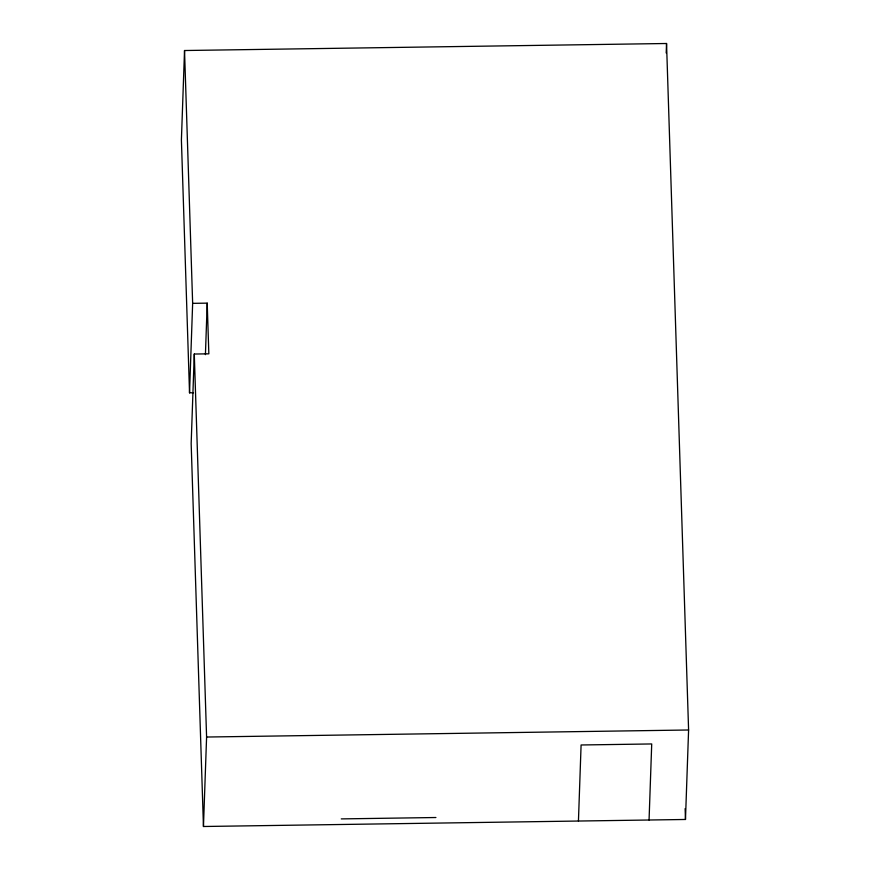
<?xml version="1.0" encoding="UTF-8"?>
<svg xmlns="http://www.w3.org/2000/svg" width="870" height="870" viewBox="0 0 870 870"><rect width="100%" height="100%" fill="white"/><g stroke="black" fill="none" stroke-linecap="round" stroke-linejoin="round"><path stroke-width="1.3" d="M189.529 392.827L192.651 303.347L207.212 303.141L208.843 353.829L194.282 354.036L191.161 443.515L203.46 826.5L685.473 819.475L688.594 729.995L666.54 43.5L184.527 50.525L181.406 140.005L189.529 392.827L193.499 392.762M205.418 354.655L207.212 303.141M203.46 826.5L206.592 737.031L194.282 354.036M578.441 821.03L581.095 744.981L651.717 743.948L649.063 820.008M666.202 52.994L666.54 43.5M206.592 737.031L688.594 729.995M341.268 818.898L435.924 817.517M685.125 808.621L685.473 819.475M184.527 50.525L192.651 303.347"/></g></svg>
